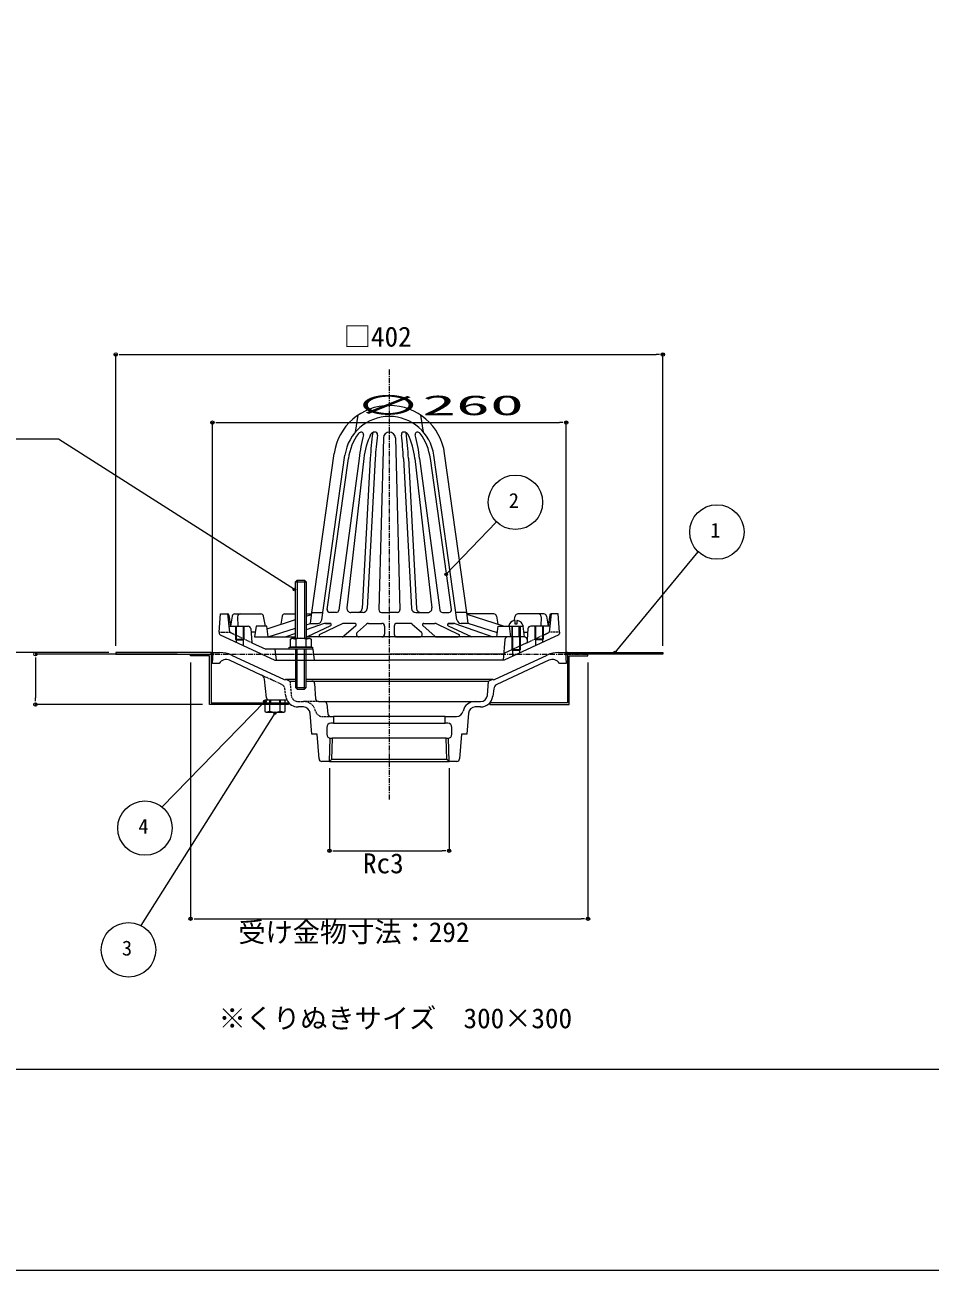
# Model space of a CAD drawing. Units: millimetres, scale not verified. Extents: x -1380 to 1380, y -955 to 955.
# Drawn here: x -718 to -53, y -955 to -40 of the extents above; entities that cross this region are included whole.
import ezdxf
from ezdxf.enums import TextEntityAlignment as Align

# ---------------------------------------------------------------- set-up
doc = ezdxf.new("R2010")
doc.units = ezdxf.units.MM
doc.header["$LTSCALE"] = 3
doc.linetypes.add('USER1', pattern=[2, 1.25, -0.25, 0.25, -0.25])
doc.linetypes.add('USER2', pattern=[0.375, 0.25, -0.125])
for name, color, linetype, lineweight in [('0-0_0', 7, 'Continuous', 15), ('0-2_L-2', 7, 'Continuous', 18), ('0-3_L-1', 7, 'Continuous', 18), ('0-4_L-5', 2, 'USER1', 18), ('0-5_L-3', 7, 'Continuous', 18), ('0-6_L-6', 8, 'Continuous', 18), ('0-7_WAKU', 7, 'Continuous', 18), ('0-8_MOJI', 7, 'Continuous', 18), ('0-9_SUNPO', 7, 'Continuous', 18), ('0-B_L-1a', 3, 'Continuous', 18), ('0-C_L-1b', 150, 'Continuous', 18)]:
    doc.layers.add(name, color=color, linetype=linetype, lineweight=lineweight)
doc.styles.add('ＭＳ ゴシック', font='')
doc.styles.get('ＭＳ ゴシック').set_extended_font_data('MS Gothic')

msp = doc.modelspace()

# ---------------------------------------------------------------- linework, layer by layer
at = {"layer": '0-0_0'}
for p, q in [((-652.201, -282.327), (-649.701, -282.327)), ((-648.451, -282.327), (-645.951, -282.327)), ((-251.451, -282.327), (-253.951, -282.327)), ((-247.701, -282.327), (-250.201, -282.327)), ((-581.201, -332.327), (-578.701, -332.327)), ((-577.451, -332.327), (-574.951, -332.327)), ((-322.451, -332.327), (-324.951, -332.327)), ((-318.701, -332.327), (-321.201, -332.327)), ((-408.777, -444.502), (-407.475, -443.153)), ((-518.921, -455.466), (-520.501, -454.458)), ((-709.98, -501.223), (-709.98, -503.723)), ((-284.547, -501.997), (-283.355, -500.549)), ((-709.98, -504.973), (-709.98, -507.473)), ((-709.98, -536.973), (-709.98, -534.473)), ((-709.98, -540.723), (-709.98, -538.223)), ((-540.797, -536.602), (-542.105, -537.945)), ((-533.45, -544.981), (-534.452, -546.566)), ((-495.143, -646.873), (-492.643, -646.873)), ((-491.393, -646.873), (-488.893, -646.873)), ((-408.509, -646.873), (-411.009, -646.873)), ((-404.759, -646.873), (-407.259, -646.873)), ((-597.201, -696.873), (-594.701, -696.873)), ((-593.451, -696.873), (-590.951, -696.873)), ((-306.451, -696.873), (-308.951, -696.873)), ((-302.701, -696.873), (-305.201, -696.873))]:
    msp.add_line(p, q, dxfattribs=at)
at = {"layer": '0-0_0', "lineweight": 18}
msp.add_lwpolyline([(-1121.201, -807.473), (1121.299, -807.473), (1121.299, 687.527), (-1121.201, 687.527)], close=True, dxfattribs=at)
at = {"layer": '0-0_0'}
for centre, radius in [((-650.951, -282.327), 1.25), ((-248.951, -282.327), 1.25), ((-579.951, -332.327), 1.25), ((-319.951, -332.327), 1.25), ((-408.126, -443.827), 0.938), ((-519.711, -454.962), 0.938), ((-709.98, -502.473), 1.25), ((-283.951, -501.273), 0.938), ((-709.98, -539.473), 1.25), ((-541.451, -537.273), 0.938), ((-533.951, -545.773), 0.938), ((-493.893, -646.873), 1.25), ((-406.009, -646.873), 1.25), ((-595.951, -696.873), 1.25), ((-303.951, -696.873), 1.25)]:
    msp.add_circle(centre, radius, dxfattribs=at)
at = {"layer": '0-2_L-2'}
for points in [[(-595.951, -502.473), (-580.951, -502.473), (-580.951, -538.273), (-523.951, -538.273), (-523.951, -539.473), (-582.151, -539.473), (-582.151, -503.673), (-595.951, -503.673)], [(-303.951, -502.473), (-318.951, -502.473), (-318.951, -538.273), (-375.951, -538.273), (-375.951, -539.473), (-317.751, -539.473), (-317.751, -503.673), (-303.951, -503.673)]]:
    msp.add_lwpolyline(points, close=True, dxfattribs=at)
at = {"layer": '0-3_L-1'}
for p, q in [((-580.951, -501.273), (-579.451, -501.273)), ((-580.951, -501.273), (-579.451, -501.273)), ((-580.951, -502.473), (-579.489, -501.873)), ((-580.951, -502.473), (-579.489, -501.873)), ((-318.951, -501.273), (-320.451, -501.273)), ((-318.951, -502.473), (-320.376, -502.473)), ((-318.951, -502.473), (-320.376, -502.473))]:
    msp.add_line(p, q, dxfattribs=at)
for points in [[(-650.951, -502.473), (-580.951, -502.473), (-580.951, -501.273), (-650.951, -501.273)], [(-248.951, -502.473), (-318.951, -502.473), (-318.951, -501.273), (-248.951, -501.273)]]:
    msp.add_lwpolyline(points, close=True, dxfattribs=at)
at = {"layer": '0-4_L-5'}
for p, q in [((-449.951, -293.466), (-449.951, -609.523)), ((-595.951, -502.473), (-303.951, -502.473))]:
    msp.add_line(p, q, dxfattribs=at)
at = {"layer": '0-5_L-3', "color": 4}
for p, q in [((-517.751, -448.11), (-517.751, -490.808)), ((-512.151, -448.11), (-512.151, -490.808)), ((-517.751, -528.11), (-517.751, -498.908)), ((-512.151, -528.11), (-512.151, -498.908))]:
    msp.add_line(p, q, dxfattribs=at)
at = {"layer": '0-5_L-3'}
for p, q in [((-518.951, -449.31), (-510.951, -449.31)), ((-362.098, -481.573), (-362.144, -481.835)), ((-362.144, -481.835), (-351.644, -481.835)), ((-359.894, -481.835), (-359.894, -489.835)), ((-359.352, -489.835), (-359.352, -481.835)), ((-357.494, -480.335), (-357.494, -477.844)), ((-356.294, -480.335), (-357.494, -480.335)), ((-356.294, -477.844), (-356.294, -480.335)), ((-354.435, -489.835), (-354.435, -481.835)), ((-353.894, -481.835), (-353.894, -489.835)), ((-351.69, -481.573), (-351.644, -481.835)), ((-521.451, -490.808), (-518.704, -491.385)), ((-518.704, -491.385), (-518.704, -497.308)), ((-511.198, -491.385), (-508.451, -490.808)), ((-511.198, -491.385), (-511.198, -497.308)), ((-543.981, -517.797), (-567.277, -506.934)), ((-565.933, -503.147), (-527.195, -521.211)), ((-372.707, -521.211), (-333.97, -503.147)), ((-332.625, -506.934), (-370.955, -524.808)), ((-540.153, -534.5), (-541.697, -520.969)), ((-525.951, -520.875), (-518.951, -520.875)), ((-510.951, -520.875), (-373.951, -520.875)), ((-518.951, -526.91), (-510.951, -526.91)), ((-510.951, -522.273), (-376.951, -522.273)), ((-510.951, -522.273), (-506.822, -522.273)), ((-504.827, -524.14), (-504.075, -535.406)), ((-373.232, -527.922), (-373.94, -533.423)), ((-525.098, -536.273), (-538.166, -536.273)), ((-537.951, -536.273), (-537.951, -539.473)), ((-537.704, -544.396), (-537.704, -539.473)), ((-530.198, -544.396), (-530.198, -539.473)), ((-529.951, -539.473), (-529.951, -536.273)), ((-502.08, -537.273), (-497.777, -537.273)), ((-497.777, -537.273), (-386.952, -537.273)), ((-495.786, -539.092), (-495.116, -546.455)), ((-386.952, -537.273), (-382.867, -537.273)), ((-540.451, -544.973), (-537.704, -544.396)), ((-530.198, -544.396), (-527.451, -544.973)), ((-513.09, -541.273), (-517.035, -541.273)), ((-408.951, -548.273), (-490.951, -548.273)), ((-382.867, -541.273), (-386.812, -541.273)), ((-495.951, -556.273), (-495.951, -561.273)), ((-490.951, -553.273), (-408.951, -553.273)), ((-403.951, -561.273), (-403.951, -556.273)), ((-493.893, -581.273), (-493.361, -564.245)), ((-408.041, -564.273), (-491.861, -564.273)), ((-406.009, -581.273), (-406.541, -564.245)), ((-493.893, -581.273), (-406.009, -581.273)), ((-407.557, -579.773), (-492.345, -579.773))]:
    msp.add_line(p, q, dxfattribs=at)
at = {"layer": '0-5_L-3', "linetype": 'USER2'}
for p, q in [((-528.947, -524.808), (-543.981, -517.797)), ((-525.962, -533.423), (-526.67, -527.922)), ((-522.951, -522.273), (-521.994, -532.912)), ((-517.035, -537.273), (-512.951, -537.273)), ((-502.08, -537.273), (-512.951, -537.273)), ((-499.276, -548.273), (-493.125, -548.273))]:
    msp.add_line(p, q, dxfattribs=at)
at = {"layer": '0-5_L-3', "color": 6}
for p, q in [((-537.251, -536.273), (-537.251, -539.473)), ((-530.651, -536.273), (-530.651, -539.473))]:
    msp.add_line(p, q, dxfattribs=at)
at = {"layer": '0-5_L-3'}
for points in [[(-518.951, -490.839), (-518.951, -449.31), (-517.751, -448.11), (-512.151, -448.11), (-510.951, -449.31), (-510.951, -490.839)], [(-574.951, -509.273), (-579.951, -509.273), (-579.451, -501.273), (-574.385, -501.273)], [(-518.951, -498.908), (-518.951, -526.91), (-517.751, -528.11), (-512.151, -528.11), (-510.951, -526.91), (-510.951, -498.908)], [(-325.517, -501.273), (-320.451, -501.273), (-319.951, -509.273), (-324.951, -509.273)], [(-525.951, -520.875), (-522.951, -522.273), (-518.951, -522.273)], [(-377.908, -532.912), (-376.951, -522.273), (-373.951, -520.875)], [(-501.59, -579.423), (-502.951, -561.273), (-506.951, -561.273), (-508.104, -545.899)], [(-493.125, -548.273), (-490.951, -548.273), (-490.951, -553.273), (-492.951, -553.273)], [(-406.951, -553.273), (-408.951, -553.273), (-408.951, -548.273), (-400.626, -548.273)], [(-391.798, -545.899), (-392.951, -561.273), (-396.951, -561.273), (-398.312, -579.423)], [(-492.951, -564.273), (-491.861, -564.273), (-492.345, -579.773), (-493.893, -581.273), (-499.595, -581.273)], [(-400.307, -581.273), (-406.009, -581.273), (-407.557, -579.773), (-408.041, -564.273), (-406.951, -564.273)]]:
    msp.add_lwpolyline(points, dxfattribs=at)
for points in [[(-508.451, -490.808), (-507.451, -491.385), (-507.451, -497.308), (-522.451, -497.308), (-522.451, -491.385), (-521.451, -490.808)], [(-506.451, -497.308), (-506.451, -498.908), (-523.451, -498.908), (-523.451, -497.308)], [(-541.451, -538.273), (-526.451, -538.273), (-526.451, -536.273), (-541.451, -536.273)], [(-541.451, -539.473), (-541.451, -544.396), (-540.451, -544.973), (-527.451, -544.973), (-526.451, -544.396), (-526.451, -539.473)]]:
    msp.add_lwpolyline(points, close=True, dxfattribs=at)
for centre, radius, start, end in [((-357.666, -482.355), 4.5, 92.85539, 170), ((-356.894, -497.835), 20, 91.71913, 92.85539), ((-356.894, -497.835), 20, 87.14461, 88.28087), ((-356.122, -482.355), 4.5, 10, 87.14461), ((-514.951, -503.293), 12.485, 72.50768, 107.49232), ((-574.385, -521.273), 20, 65, 90), ((-325.517, -521.273), 20, 90, 115), ((-569.813, -512.372), 6, 65, 148.91093), ((-330.089, -512.372), 6, 31.08907, 115), ((-545.671, -521.422), 4, 6.50879, 65), ((-526.773, -520.304), 1, 245, 325.24676), ((-373.129, -520.304), 1, 214.75324, 295), ((-506.822, -524.273), 2, 3.81407, 90), ((-369.265, -528.433), 4, 115, 172.66413), ((-538.166, -534.273), 2, 186.50879, 270), ((-517.035, -532.273), 9, 206.3878, 270), ((-502.08, -535.273), 2, 183.81407, 270), ((-497.777, -539.273), 2, 5.19443, 90), ((-386.952, -546.273), 9, 90, 167.62637), ((-382.867, -532.273), 5, 270, 352.66413), ((-382.867, -532.273), 9, 270, 352.66413), ((-533.951, -532.488), 12.485, 252.50768, 287.49232), ((-513.09, -546.273), 5, 4.28915, 90), ((-493.125, -546.273), 2, 185.19443, 270), ((-400.626, -543.273), 5, 270, 347.62637), ((-386.812, -546.273), 5, 90, 175.71085), ((-492.951, -556.273), 3, 90, 180), ((-406.951, -556.273), 3, 0, 90), ((-492.951, -561.273), 3, 180, 270), ((-406.951, -561.273), 3, 270, 0), ((-499.595, -579.273), 2, 184.28915, 270), ((-400.307, -579.273), 2, 270, 355.71085)]:
    msp.add_arc(centre, radius, start, end, dxfattribs=at)
at = {"layer": '0-5_L-3', "linetype": 'USER2'}
for centre, radius, start, end in [((-530.637, -528.433), 4, 7.33587, 65), ((-517.035, -532.273), 9, 187.33587, 206.3878), ((-517.035, -532.273), 5, 187.33587, 270), ((-512.951, -546.273), 9, 12.37363, 90), ((-499.276, -543.273), 5, 192.37363, 270)]:
    msp.add_arc(centre, radius, start, end, dxfattribs=at)
at = {"layer": '0-6_L-6'}
msp.add_line((-580.951, -501.273), (-579.451, -501.273), dxfattribs=at)
at = {"layer": '0-7_WAKU'}
msp.add_lwpolyline([(-1379.951, -954.973), (1380.049, -954.973), (1380.049, 955.027), (-1379.951, 955.027)], close=True, dxfattribs=at)
at = {"layer": '0-9_SUNPO'}
for p, q in [((-650.951, -496.273), (-650.951, -282.327)), ((-645.951, -282.327), (-253.951, -282.327)), ((-248.951, -496.273), (-248.951, -282.327)), ((-579.951, -504.273), (-579.951, -332.327)), ((-574.951, -332.327), (-324.951, -332.327)), ((-319.951, -504.273), (-319.951, -332.327)), ((-408.126, -443.827), (-371.052, -405.382)), ((-283.951, -501.273), (-223.016, -427.215)), ((-655.951, -501.273), (-863.433, -501.273)), ((-605.951, -502.473), (-709.98, -502.473)), ((-709.98, -507.473), (-709.98, -534.473)), ((-595.951, -508.673), (-595.951, -696.873)), ((-303.951, -508.673), (-303.951, -696.873)), ((-587.151, -539.473), (-709.98, -539.473)), ((-541.451, -537.273), (-616.87, -614.738)), ((-533.951, -545.773), (-632.566, -701.832)), ((-493.893, -586.273), (-493.893, -646.873)), ((-406.009, -586.273), (-406.009, -646.873)), ((-488.893, -646.873), (-411.009, -646.873)), ((-590.951, -696.873), (-308.951, -696.873))]:
    msp.add_line(p, q, dxfattribs=at)
msp.add_lwpolyline([(-519.711, -454.962), (-692.923, -344.486), (-944.547, -344.486)], dxfattribs=at)
for centre in [(-357.261, -390.898), (-209.225, -412.731), (-629.481, -630.261), (-641.566, -719.693)]:
    msp.add_circle(centre, 20, dxfattribs=at)
at = {"layer": '0-B_L-1a'}
for p, q in [((-474.894, -339.295), (-472.894, -326.894)), ((-424.894, -339.295), (-426.894, -326.894)), ((-454.288, -343.574), (-457.644, -469.808)), ((-445.499, -343.574), (-442.143, -469.808)), ((-506.894, -471.835), (-490.495, -355.13)), ((-499.577, -477.253), (-482.573, -356.243)), ((-400.211, -477.253), (-417.215, -356.243)), ((-392.894, -471.835), (-409.293, -355.13)), ((-495.609, -469.619), (-480.018, -358.663)), ((-472.142, -358.663), (-486.968, -470.099)), ((-468.611, -358.619), (-481.14, -468.52)), ((-463.895, -358.489), (-469.866, -468.997)), ((-460.26, -358.619), (-466.224, -468.997)), ((-439.528, -358.619), (-433.564, -468.997)), ((-435.893, -358.489), (-429.922, -468.997)), ((-431.177, -358.619), (-418.648, -468.52)), ((-427.646, -358.663), (-412.82, -470.099)), ((-404.179, -469.619), (-419.77, -358.663)), ((-510.951, -474.517), (-507.073, -473.266)), ((-507.894, -479.835), (-506.894, -471.835)), ((-506.894, -471.835), (-498.815, -471.835)), ((-488.951, -471.835), (-493.58, -471.835)), ((-469.219, -471.835), (-478.153, -471.835)), ((-455.645, -471.835), (-449.894, -471.835)), ((-444.143, -471.835), (-449.894, -471.835)), ((-430.569, -471.835), (-421.635, -471.835)), ((-410.837, -471.835), (-406.208, -471.835)), ((-392.894, -471.835), (-400.973, -471.835)), ((-391.894, -479.835), (-392.894, -471.835)), ((-366.15, -481.835), (-392.715, -473.266)), ((-539.651, -483.775), (-518.951, -477.098)), ((-538.894, -489.835), (-518.951, -483.402)), ((-510.951, -480.822), (-507.894, -479.835)), ((-497.895, -480.003), (-510.951, -484.566)), ((-493.19, -481.74), (-510.382, -489.835)), ((-507.894, -479.835), (-502.547, -479.835)), ((-484.187, -480.026), (-500.975, -487.931)), ((-493.616, -479.835), (-496.905, -479.835)), ((-496.905, -479.835), (-493.616, -479.835)), ((-474.617, -481.584), (-483.374, -489.333)), ((-475.28, -479.835), (-483.335, -479.835)), ((-466.631, -480.338), (-473.411, -486.338)), ((-465.306, -479.835), (-455.394, -479.835)), ((-453.394, -481.835), (-453.394, -487.835)), ((-446.394, -481.835), (-446.394, -487.835)), ((-434.482, -479.835), (-444.394, -479.835)), ((-433.157, -480.338), (-426.377, -486.338)), ((-425.17, -481.584), (-416.414, -489.333)), ((-424.508, -479.835), (-416.453, -479.835)), ((-415.601, -480.026), (-398.813, -487.931)), ((-406.598, -481.74), (-389.406, -489.835)), ((-406.172, -479.835), (-402.883, -479.835)), ((-402.883, -479.835), (-406.172, -479.835)), ((-401.893, -480.003), (-373.761, -489.835)), ((-391.894, -479.835), (-397.24, -479.835)), ((-370.506, -486.735), (-391.894, -479.835)), ((-370.894, -489.835), (-369.894, -481.835)), ((-369.894, -481.835), (-361.894, -481.835)), ((-361.894, -481.835), (-351.894, -481.835)), ((-361.894, -481.835), (-360.894, -489.835)), ((-351.894, -481.835), (-350.894, -489.835)), ((-538.894, -489.835), (-518.951, -489.835)), ((-518.951, -487.362), (-526.027, -489.835)), ((-350.894, -489.835), (-510.951, -489.835)), ((-484.699, -489.835), (-500.549, -489.835)), ((-444.394, -489.835), (-427.702, -489.835)), ((-415.089, -489.835), (-399.239, -489.835))]:
    msp.add_line(p, q, dxfattribs=at)
msp.add_lwpolyline([(-548.894, -489.835), (-538.894, -489.835), (-539.894, -481.835), (-547.894, -481.835)], close=True, dxfattribs=at)
for centre, radius, start, end in [((-449.894, -360.835), 41, 90, 172.00143), ((-449.894, -360.835), 41, 7.99857, 90), ((-449.894, -360.835), 33, 90, 172.00143), ((-449.894, -360.835), 33, 7.99857, 90), ((-439.831, -364.382), 40.592, 143.71287, 171.90117), ((-470.329, -342.128), 2.84, 86.00665, 141.45452), ((-343.073, -373.776), 129.951, 165.51252, 173.32157), ((-470.52, -340.914), 1.666, 347.80191, 76.52588), ((-411.438, -365.4), 57.574, 155.07835, 173.23547), ((-226.822, -371.364), 237.422, 172.33616, 176.92284), ((-460.426, -343.033), 3.74, 91.62633, 149.57979), ((-460.49, -341.111), 1.816, 347.66272, 91.30069), ((-223.18, -371.364), 237.422, 172.77372, 176.92284), ((-449.894, -343.691), 4.396, 90, 178.47708), ((-449.894, -343.691), 4.396, 1.52292, 90), ((-439.297, -341.111), 1.816, 88.69931, 192.33728), ((-676.608, -371.364), 237.422, 3.07716, 7.22628), ((-439.362, -343.033), 3.74, 30.42021, 88.37367), ((-672.965, -371.364), 237.422, 3.07716, 7.66384), ((-488.35, -365.4), 57.574, 6.76453, 24.92165), ((-429.268, -340.914), 1.666, 103.47412, 192.19809), ((-556.715, -373.776), 129.951, 6.67843, 14.48748), ((-429.458, -342.128), 2.84, 38.54548, 93.99335), ((-459.957, -364.382), 40.592, 8.09883, 36.28713), ((-493.621, -469.835), 2, 170.21259, 270), ((-488.951, -469.835), 2, 270, 352.42153), ((-478.153, -468.835), 3, 173.02306, 270), ((-472.862, -468.835), 3, 270, 356.90713), ((-469.219, -468.835), 3, 270, 356.90713), ((-455.645, -469.835), 2, 177.74041, 270), ((-444.143, -469.835), 2, 270, 2.25959), ((-430.569, -468.835), 3, 183.09287, 270), ((-426.926, -468.835), 3, 183.09287, 270), ((-421.635, -468.835), 3, 270, 6.97694), ((-410.837, -469.835), 2, 187.57847, 270), ((-406.167, -469.835), 2, 270, 9.78741), ((-502.547, -476.835), 3, 270, 352.00143), ((-496.905, -482.835), 3, 90, 109.26407), ((-493.616, -480.835), 1, 295.21425, 90), ((-483.335, -481.835), 2, 90, 115.21425), ((-475.28, -480.835), 1, 311.50699, 90), ((-465.306, -481.835), 2, 90, 131.50699), ((-455.394, -481.835), 2, 0, 90), ((-444.394, -481.835), 2, 90, 180), ((-434.482, -481.835), 2, 48.49301, 90), ((-424.508, -480.835), 1, 90, 228.49301), ((-416.453, -481.835), 2, 64.78575, 90), ((-406.172, -480.835), 1, 90, 244.78575), ((-402.883, -482.835), 3, 70.73593, 90), ((-397.24, -476.835), 3, 187.99857, 270), ((-500.549, -488.835), 1, 115.21425, 270), ((-484.699, -487.835), 2, 270, 311.50699), ((-472.086, -487.835), 2, 131.50699, 270), ((-455.394, -487.835), 2, 270, 0), ((-444.394, -487.835), 2, 180, 270), ((-427.702, -487.835), 2, 270, 48.49301), ((-415.089, -487.835), 2, 228.49301, 270), ((-399.239, -488.835), 1, 270, 64.78575)]:
    msp.add_arc(centre, radius, start, end, dxfattribs=at)
at = {"layer": '0-C_L-1b'}
for p, q in [((-568.894, -472.908), (-568.81, -472.908)), ((-567.819, -473.771), (-566.697, -481.908)), ((-565.395, -474.586), (-566.59, -481.908)), ((-563.421, -472.908), (-544.388, -472.908)), ((-561.429, -474.943), (-561.307, -481.908)), ((-540.806, -481.835), (-542.435, -474.476)), ((-528.623, -474.586), (-529.592, -480.53)), ((-526.649, -472.908), (-518.951, -472.908)), ((-520.951, -472.908), (-518.951, -472.908)), ((-510.951, -472.908), (-507.085, -472.908)), ((-373.139, -472.908), (-392.76, -472.908)), ((-371.165, -474.586), (-370.196, -480.53)), ((-358.106, -477.876), (-357.353, -474.476)), ((-336.366, -472.908), (-355.4, -472.908)), ((-338.359, -474.943), (-338.481, -481.908)), ((-334.393, -474.586), (-333.198, -481.908)), ((-331.969, -473.771), (-333.091, -481.908)), ((-330.894, -472.908), (-330.978, -472.908)), ((-567.894, -481.908), (-553.737, -481.908)), ((-562.894, -481.908), (-562.894, -491.408)), ((-562.394, -481.908), (-562.394, -493.737)), ((-557.394, -481.908), (-557.394, -496.069)), ((-556.894, -481.908), (-556.894, -491.408)), ((-551.743, -483.745), (-550.894, -494.117)), ((-348.044, -483.745), (-348.719, -491.976)), ((-331.894, -481.908), (-346.051, -481.908)), ((-342.894, -481.908), (-342.894, -491.408)), ((-342.394, -481.908), (-342.394, -496.069)), ((-337.394, -481.908), (-337.394, -493.737)), ((-336.894, -481.908), (-336.894, -491.408)), ((-574.894, -486.408), (-574.894, -487.271)), ((-574.317, -488.177), (-534.148, -506.908)), ((-562.894, -491.408), (-562.394, -491.908)), ((-562.894, -491.408), (-556.894, -491.408)), ((-562.394, -491.908), (-557.394, -491.908)), ((-557.394, -491.908), (-556.894, -491.408)), ((-548.466, -486.408), (-551.525, -486.408)), ((-365.044, -491.672), (-366.292, -506.908)), ((-325.471, -488.177), (-365.64, -506.908)), ((-350.737, -489.835), (-363.051, -489.835)), ((-359.894, -489.835), (-363.051, -489.835)), ((-359.894, -489.835), (-359.894, -499.335)), ((-359.394, -489.835), (-359.394, -503.996)), ((-354.394, -489.835), (-354.394, -501.664)), ((-353.894, -489.835), (-353.894, -499.335)), ((-351.322, -486.408), (-348.263, -486.408)), ((-348.743, -491.672), (-348.556, -493.959)), ((-342.394, -491.908), (-342.894, -491.408)), ((-336.894, -491.408), (-342.894, -491.408)), ((-337.394, -491.908), (-342.394, -491.908)), ((-336.894, -491.408), (-337.394, -491.908)), ((-324.894, -486.408), (-324.894, -487.271)), ((-550.894, -494.117), (-540.64, -498.908)), ((-505.894, -498.908), (-540.64, -498.908)), ((-532.894, -506.908), (-533.894, -498.908)), ((-505.456, -502.408), (-449.894, -502.408)), ((-365.924, -502.408), (-449.894, -502.408)), ((-348.894, -494.117), (-365.895, -502.061)), ((-359.394, -499.835), (-359.894, -499.335)), ((-353.894, -499.335), (-359.894, -499.335)), ((-354.394, -499.835), (-359.394, -499.835)), ((-353.894, -499.335), (-354.394, -499.835)), ((-504.894, -506.908), (-449.894, -506.908)), ((-394.894, -506.908), (-449.894, -506.908)), ((-365.64, -506.908), (-394.894, -506.908))]:
    msp.add_line(p, q, dxfattribs=at)
at = {"layer": '0-C_L-1b', "linetype": 'USER2'}
for p, q in [((-574.894, -486.408), (-567.394, -486.408)), ((-550.894, -494.117), (-567.394, -486.408)), ((-348.894, -494.117), (-332.394, -486.408)), ((-324.894, -486.408), (-332.394, -486.408)), ((-533.149, -502.408), (-505.456, -502.408))]:
    msp.add_line(p, q, dxfattribs=at)
at = {"layer": '0-C_L-1b'}
for points in [[(-574.894, -486.408), (-573.894, -472.908), (-568.894, -472.908), (-567.394, -486.408)], [(-324.894, -486.408), (-325.894, -472.908), (-330.894, -472.908), (-332.394, -486.408)], [(-534.148, -506.908), (-504.894, -506.908), (-505.894, -498.908)]]:
    msp.add_lwpolyline(points, dxfattribs=at)
for centre, radius, start, end in [((-568.81, -473.908), 1, 7.85324, 90), ((-563.421, -474.908), 2, 90, 170.73514), ((-559.429, -474.908), 2, 90, 181.00401), ((-544.388, -474.908), 2, 12.48261, 90), ((-526.649, -474.908), 2, 90, 170.73514), ((-373.139, -474.908), 2, 9.26486, 90), ((-355.4, -474.908), 2, 90, 167.51739), ((-340.359, -474.908), 2, 358.99599, 90), ((-336.366, -474.908), 2, 9.26486, 90), ((-330.978, -473.908), 1, 90, 172.14676), ((-553.737, -483.908), 2, 4.6824, 90), ((-346.051, -483.908), 2, 90, 175.3176), ((-573.894, -487.271), 1, 180, 245), ((-363.051, -491.835), 2, 90, 175.3176), ((-350.737, -491.835), 2, 4.6824, 90), ((-325.894, -487.271), 1, 295, 0)]:
    msp.add_arc(centre, radius, start, end, dxfattribs=at)

# ---------------------------------------------------------------- texts
at = {"layer": '0-8_MOJI', "style": 'ＭＳ ゴシック'}
msp.add_text('※くりぬきサイズ\u3000300×300 ', height=14.66, dxfattribs=at).set_placement((-575.383, -781.713), align=Align.BOTTOM_LEFT)
at = {"layer": '0-9_SUNPO', "style": 'ＭＳ ゴシック'}
for s, height, p in [('□402', 14.66, (-483.403, -280.921)), ('2', 11, (-362.134, -398.398)), ('1', 11, (-214.098, -420.231)), ('4', 11, (-634.354, -637.761)), ('Rc3', 14.66, (-469.291, -667.873)), ('受け金物寸法：292', 14.66, (-560.915, -718.432)), ('3', 11, (-646.439, -727.193))]:
    msp.add_text(s, height=height, dxfattribs=at).set_placement(p, align=Align.BOTTOM_LEFT)
at = {"layer": '0-9_SUNPO', "style": 'ＭＳ ゴシック', "width": 2.5}
msp.add_text('∅260', height=14.66, dxfattribs=at).set_placement((-475.687, -331.327), align=Align.BOTTOM_LEFT)

doc.saveas('drawing.dxf')
